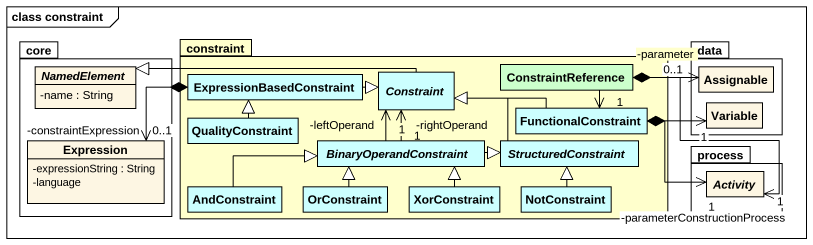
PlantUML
@startuml
mainframe class constraint
hide circle
hide empty members
skinparam classAttributeIconSize 0
package core {
  abstract class NamedElement {
    -name : String
  }
  class Expression {
    -expressionString : String
    -language
  }
}
package constraint #FFFFCC {
  class ConstraintReference #CCFFCC
  class ExpressionBasedConstraint #CCFFFF
  class QualityConstraint #CCFFFF
  abstract class Constraint #CCFFFF
  class FunctionalConstraint #CCFFFF
  abstract class BinaryOperandConstraint #CCFFFF
  abstract class StructuredConstraint #CCFFFF
  class AndConstraint #CCFFFF
  class OrConstraint #CCFFFF
  class XorConstraint #CCFFFF
  class NotConstraint #CCFFFF
}
package data {
  class Assignable
  class Variable
}
package "process" as process_ {
  abstract class Activity
}
ConstraintReference *-right-> "0..1\n-parameter" Assignable
ConstraintReference --> "1" FunctionalConstraint
ConstraintReference *--> "-parameterConstructionProcess\n1" Activity
ExpressionBasedConstraint -right-|> Constraint
ExpressionBasedConstraint *-left-> "-constraintExpression\n0..1" Expression
QualityConstraint -up-|> ExpressionBasedConstraint
Constraint -left-|> NamedElement
FunctionalConstraint -left-|> Constraint
FunctionalConstraint *-right-> "1" Variable
FunctionalConstraint *-right-> "1" Activity
BinaryOperandConstraint -up-> "-leftOperand\n1" Constraint
BinaryOperandConstraint -up-> "-rightOperand\n1" Constraint
BinaryOperandConstraint -right-|> StructuredConstraint
StructuredConstraint -left-|> Constraint
AndConstraint -right-|> BinaryOperandConstraint
OrConstraint -up-|> BinaryOperandConstraint
XorConstraint -up-|> BinaryOperandConstraint
NotConstraint -up-|> StructuredConstraint
@enduml
